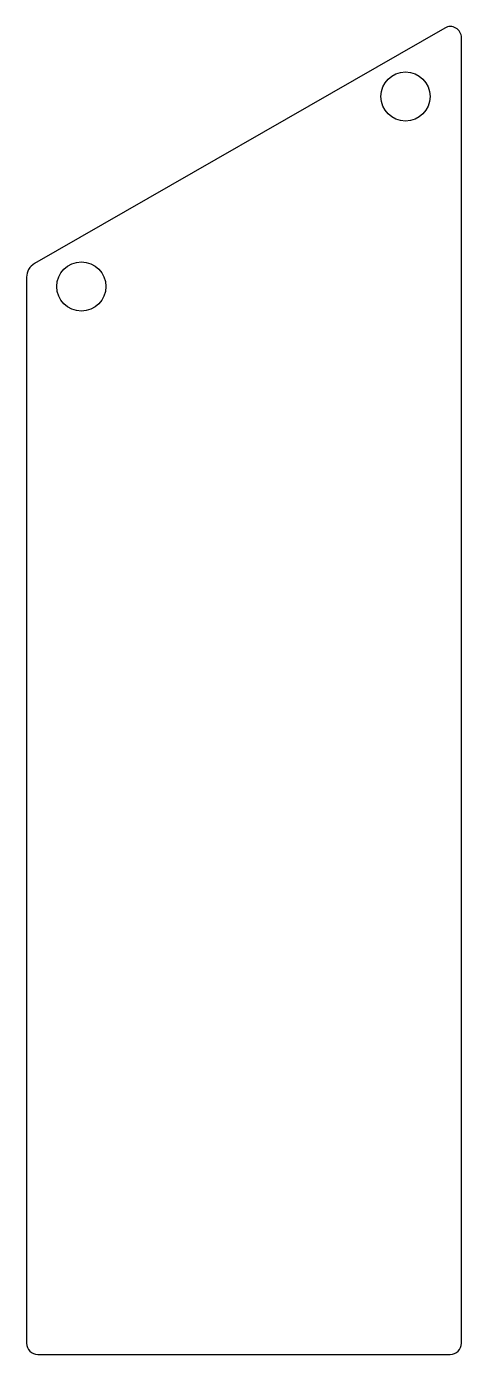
# Model space of a CAD drawing. Header units: millimetres. Extents: x -80.5 to -61, y 68 to 127.4.
import ezdxf

# ---------------------------------------------------------------- set-up
doc = ezdxf.new("R2010")
doc.units = ezdxf.units.MM
doc.layers.get('0').update_dxf_attribs({"linetype": 'CONTINUOUS'})

msp = doc.modelspace()

# ---------------------------------------------------------------- linework, layer by layer
msp.add_lwpolyline([(-80.45, 68.5, 0.414214), (-79.95, 68), (-61.5, 68, 0.414214), (-61, 68.5), (-61, 126.876, 0.57653), (-61.749, 127.31), (-80.099, 116.776, 0.268609), (-80.45, 116.169)], format="xyb", close=True)
for centre in [(-63.5, 124.25), (-78, 115.75)]:
    msp.add_circle(centre, 1.1)

doc.saveas('drawing.dxf')
